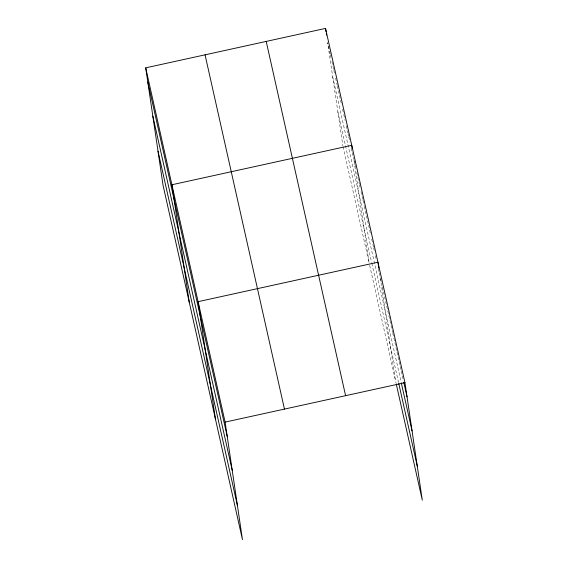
<?xml version="1.0" encoding="UTF-8"?>
<svg xmlns="http://www.w3.org/2000/svg" width="568" height="568" viewBox="0 0 568 568"><rect width="100%" height="100%" fill="white"/><g stroke="black" fill="none" stroke-linecap="round" stroke-linejoin="round"><path stroke-width="0.43" stroke-dasharray="2.84 2.13" d="M330.171 53.903L327.651 42.643L342.894 145.891M330.363 54.769L330.945 57.368M331.918 61.692L333.664 69.488M333.856 70.354L334.438 72.953M335.603 78.15L337.158 85.079M337.349 85.945L339.295 94.6M339.486 95.467L341.425 104.129M342.589 109.326L343.562 113.657M343.754 114.523L345.117 120.579M346.281 125.776L347.836 132.706M348.028 133.572L348.61 136.171M348.802 137.037L349.966 142.234M351.329 148.291L352.103 151.755M352.295 152.622L353.658 158.685M353.85 159.551L355.788 168.213M356.761 172.544L359.281 183.798M359.48 184.664L360.062 187.262M361.028 191.594L362.774 199.389M362.973 200.256L364.138 205.446M364.329 206.312L366.268 214.974M366.466 215.84L368.405 224.502M368.604 225.368L370.542 234.023M371.706 239.22L372.679 243.551M372.871 244.417L373.453 247.016M373.645 247.882L374.227 250.481M375.391 255.678L376.364 260.009M378.302 268.664L379.083 272.129M379.275 272.995L379.857 275.594M381.206 281.621L380.248 277.319L395.3 379.701M382.363 286.783L383.329 291.086M383.521 291.945L385.452 300.55M385.644 301.409L387.575 310.014M387.766 310.873L392.587 332.386M392.779 333.246L394.703 341.844M394.902 342.71L396.826 351.308M397.018 352.174L398.949 360.772M399.141 361.639L401.072 370.237M401.264 371.096L403.188 379.701M332.678 76.715L401.086 381.937M337.861 111.818L371.635 262.501M371.827 263.367L398.558 382.626M343.086 146.75L369.094 262.792L353.978 160.424M369.676 265.391L396.066 383.144"/><path stroke-width="0.85" d="M145.706 67.848L225.106 422.109L242.458 539.6L163.059 185.331L145.706 67.848L325.542 28.4L404.941 382.669L422.294 500.152L396.258 384.003M225.106 422.109L404.941 382.669M403.77 382.285L407.05 396.911M401.278 382.804L412.077 430.977M398.75 383.485L417.26 466.087M266.2 41.414L345.6 395.683M205.055 54.826L284.454 409.095M147.808 82.09L227.207 436.359M152.842 116.163L232.241 470.425M158.025 151.266L237.424 505.527M378.813 268.082L377.947 262.217L198.111 301.665L215.457 419.149M352.238 148.66L351.748 145.309L171.912 184.756L189.258 302.24M325.542 28.4L326.039 31.751M326.288 33.427L326.536 35.102"/></g></svg>
